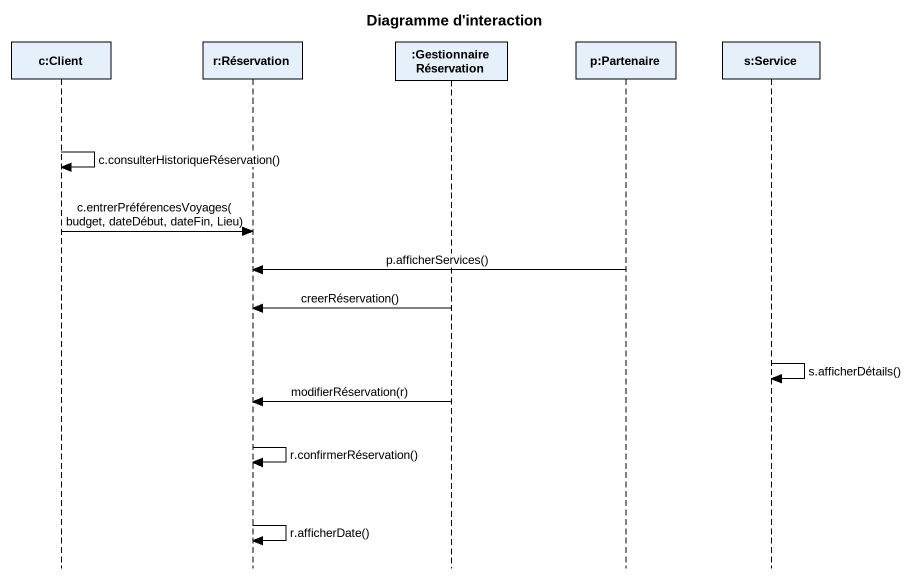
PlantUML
@startuml
title Diagramme d'interaction
hide footbox
participant "c:Client" as c_Client
participant "r:Réservation" as r_Réservation
participant ":GestionnaireRéservation" as GestionnaireRéservation
participant "p:Partenaire" as p_Partenaire
participant "s:Service" as s_Service

c_Client -> c_Client : c.consulterHistoriqueRéservation()
c_Client -> r_Réservation : c.entrerPréférencesVoyages(budget, dateDébut, dateFin, Lieu)
p_Partenaire -> r_Réservation : p.afficherServices()
GestionnaireRéservation -> r_Réservation : creerRéservation()
s_Service -> s_Service : s.afficherDétails()
GestionnaireRéservation -> r_Réservation : modifierRéservation(r)
r_Réservation -> r_Réservation : r.confirmerRéservation()
r_Réservation -> r_Réservation : r.afficherDate()
@enduml
